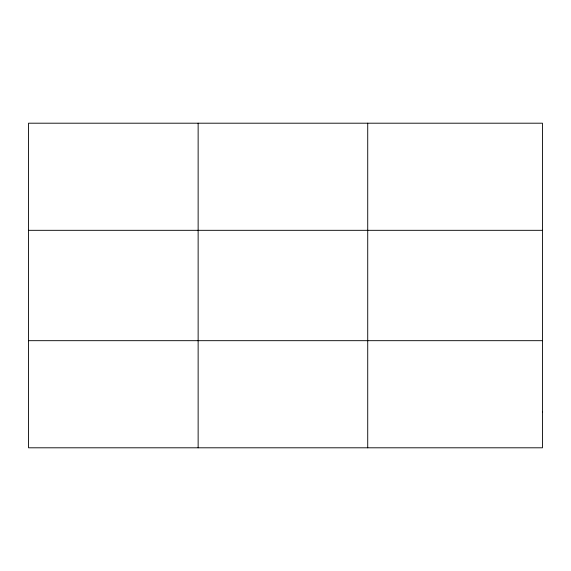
<?xml version="1.0" encoding="UTF-8"?>
<svg xmlns="http://www.w3.org/2000/svg" width="571" height="571" viewBox="0 0 571 571"><rect width="100%" height="100%" fill="white"/><g stroke="black" fill="none" stroke-linecap="round" stroke-linejoin="round"><path stroke-width="0.86" d="M198.137 123.2L198.137 447.8M367.724 123.2L367.724 447.8M28.55 230.32L542.45 230.32M28.55 340.68L542.45 340.68M542.45 412.091L542.45 447.8L28.55 447.8L28.55 123.2L542.45 123.2L542.45 412.091"/></g></svg>
